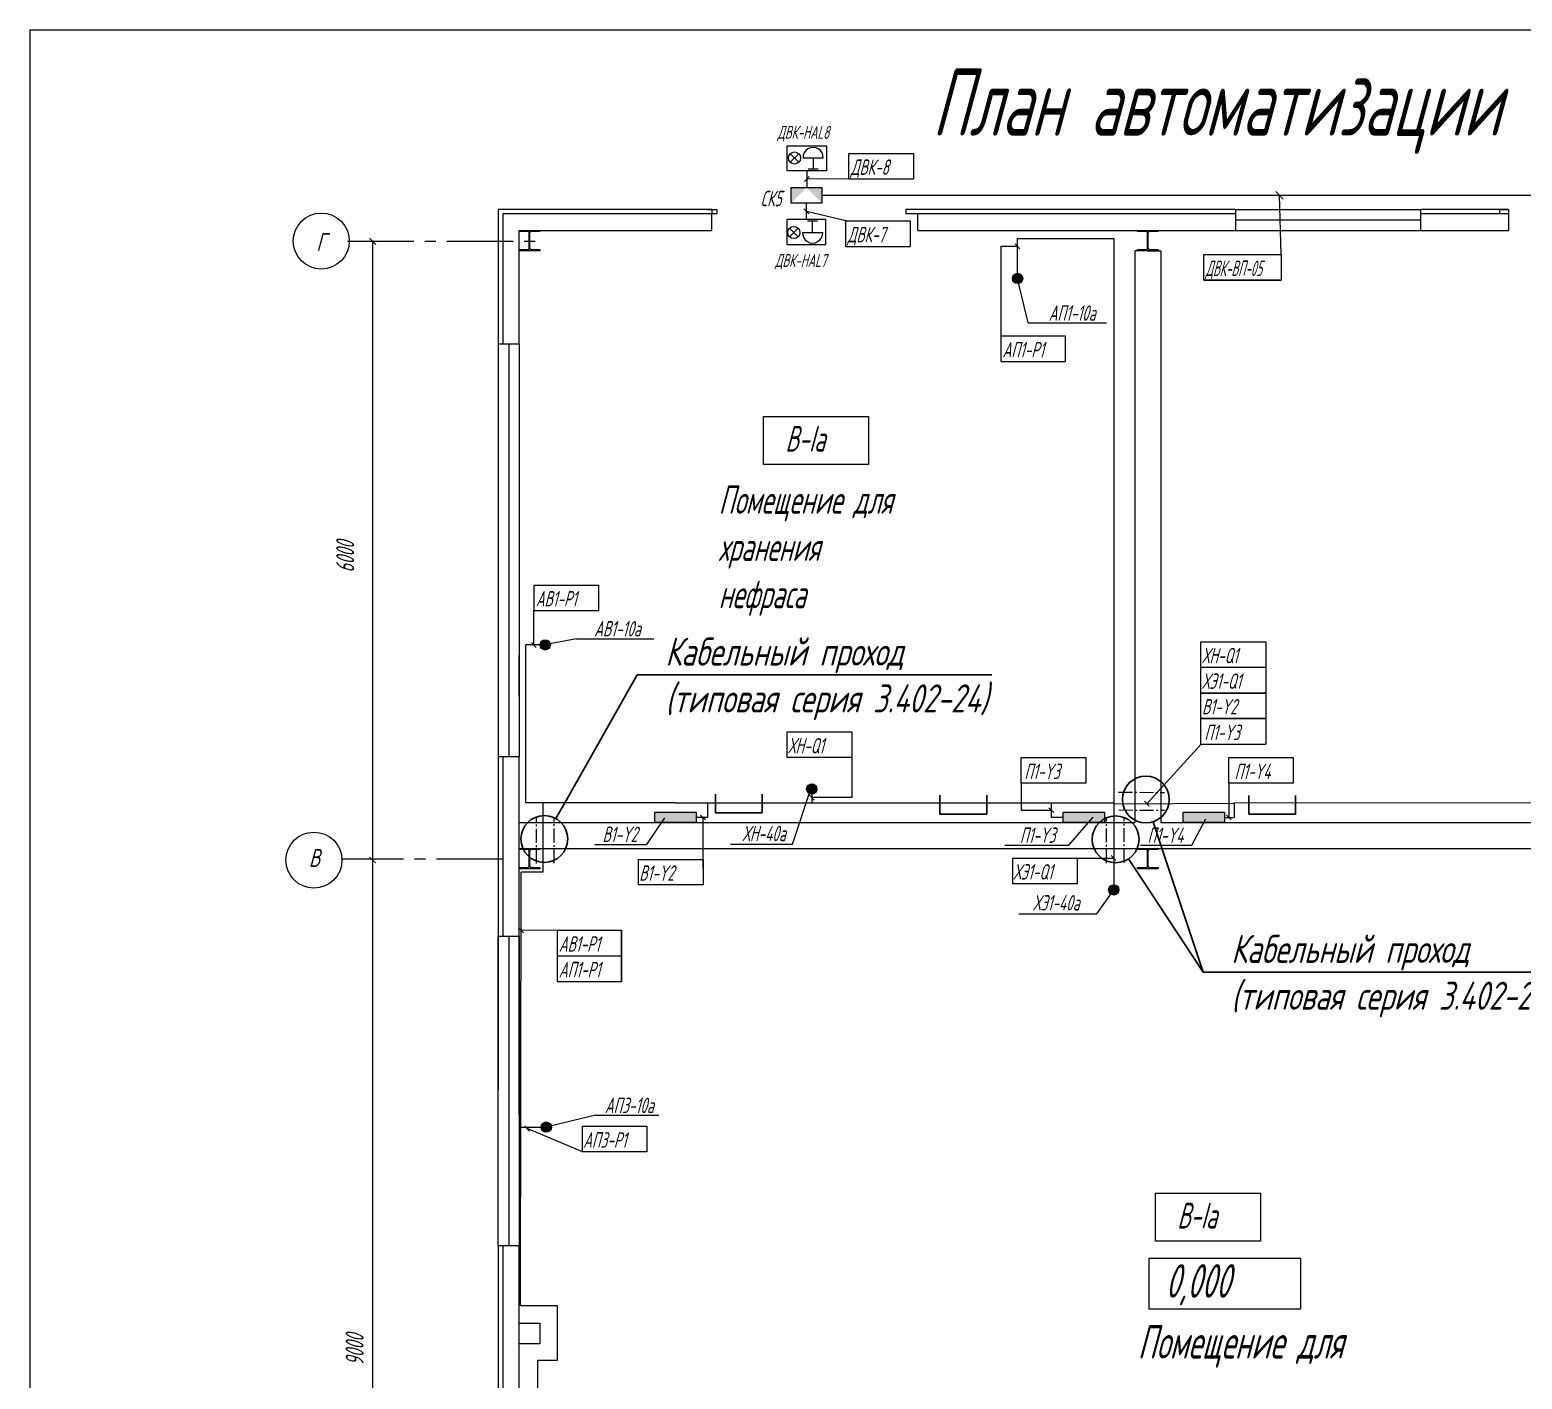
# Model space of a CAD drawing. Header units: millimetres. Extents: x -338 to 6826, y -8218 to 3153.
# Drawn here: x 714.6 to 1144, y -7268.4 to -6879.9 of the extents above; entities that cross this region are included whole.
import ezdxf
from ezdxf import colors
from ezdxf.entities.mleader import LeaderData, LeaderLine
from ezdxf.enums import TextEntityAlignment as Align
from ezdxf.math import Vec2, Vec3

# ---------------------------------------------------------------- set-up
doc = ezdxf.new("R2010")
doc.units = ezdxf.units.MM
for name, pattern in [('ACAD_ISO02W100', [15, 12, -3]), ('gost6', [12, 8, -1.5, 1, -1.5]), ('осевая2', [28.575, 19.05, -3.175, 3.175, -3.175])]:
    doc.linetypes.add(name, pattern=pattern)
for name, color, linetype in [('$OSIZ', 7, 'Continuous'), ('Размеры', 5, 'Continuous'), ('Текст.', 51, 'Continuous')]:
    doc.layers.add(name, color=color, linetype=linetype)
for name, color, linetype, lineweight in [('Выноска', 137, 'Continuous', 20), ('КаБель силовой (Вновь)', 1, 'Continuous', 60), ('Линия выноска', 137, 'Continuous', 25), ('Оси', 130, 'Continuous', 13), ('Первичник', 210, 'Continuous', 25), ('Пн.кабель', 4, 'Continuous', 50), ('Размерная', 4, 'Continuous', 25), ('Рамка толстая', 7, 'Continuous', 60), ('Рамка тонкая', 5, 'Continuous', 25), ('Текст_КИП', 2, 'Continuous', 25), ('Тонкая', 5, 'Continuous', 20), ('ТОНКИЕ', 150, 'Continuous', 13), ('Эл.кабель', 2, 'Continuous', 50)]:
    doc.layers.add(name, color=color, linetype=linetype, lineweight=lineweight)
doc.styles.add('Simplex', font='simplex.shx', dxfattribs={"width": 0.7, "oblique": 15})

# ---------------------------------------------------------------- blocks, each defined once
blk = doc.blocks.new('APF064500')
at = {"ltscale": 100}
for p, q in [((-100, 186.5), (-100, 198)), ((-100, 198), (100, 198)), ((-16.5, 186.5), (-100, 186.5)), ((-3.5, 24.5), (-3.5, 173.5)), ((3.5, 24.5), (3.5, 173.5)), ((100, 186.5), (16.5, 186.5)), ((100, 198), (100, 186.5)), ((-100, 0), (-100, 11.5)), ((-100, 11.5), (-16.5, 11.5)), ((100, 0), (-100, 0)), ((16.5, 11.5), (100, 11.5)), ((100, 11.5), (100, 0))]:
    blk.add_line(p, q, dxfattribs=at)
for centre, start, end in [((-16.5, 173.5), 0, 90), ((16.5, 173.5), 90, 180), ((-16.5, 24.5), 270, 0), ((16.5, 24.5), 180, 270)]:
    blk.add_arc(centre, 13, start, end, dxfattribs=at)
blk = doc.blocks.new('_ArchTick')
at = {"const_width": 0.15}
blk.add_lwpolyline([(-0.5, -0.5), (0.5, 0.5)], dxfattribs=at)
blk = doc.blocks.new('_DotBlank')
at = {"color": 0, "linetype": 'ByBlock', "lineweight": -2}
blk.add_line((-0.5, 0), (-1, 0), dxfattribs=at)
blk.add_circle((0, 0), 0.5, dxfattribs=at)
blk = doc.blocks.new('A$C710D2D3C')
at = {"layer": 'Рамка тонкая'}
for p, q in [((0, 0), (0, 2)), ((0, 2), (5, 2)), ((5, 2), (5, 0))]:
    blk.add_line(p, q, dxfattribs=at)

msp = doc.modelspace()

# ---------------------------------------------------------------- hatches: boundary and pattern name
at = {"lineweight": 13, "ltscale": 10}
h = msp.add_hatch(color=256, dxfattribs=at)
h.paths.add_polyline_path([(938.03, -6925.35), (942.48, -6925.35), (942.48, -6929.8)])
h.paths.add_polyline_path([(933.58, -6925.35), (938.03, -6925.35), (933.58, -6929.8)])
at = {"layer": 'Первичник', "lineweight": 13}
h = msp.add_hatch(color=256, dxfattribs=at)
edge = h.paths.add_edge_path()
edge.add_arc((998.76, -6951.51), 1.48, 0, 360)
h = msp.add_hatch(color=256, dxfattribs=at)
edge = h.paths.add_edge_path()
edge.add_arc((862.86, -7057), 1.48, 0, 360)
h = msp.add_hatch(color=256, dxfattribs=at)
edge = h.paths.add_edge_path()
edge.add_arc((939.56, -7098.48), 1.48, 0, 360)
h = msp.add_hatch(color=256, dxfattribs=at)
edge = h.paths.add_edge_path()
edge.add_arc((1026.45, -7127.52), 1.48, 0, 360)
h = msp.add_hatch(color=256, dxfattribs=at)
edge = h.paths.add_edge_path()
edge.add_arc((863.17, -7195.81), 1.48, 0, 360)
at = {"layer": 'Размеры', "linetype": 'ByBlock', "lineweight": 13, "ltscale": 0.7}
h = msp.add_hatch(color=1, dxfattribs=at)
h.dxf.hatch_style = 1
h.paths.add_polyline_path([(900.34, -7105.2), (894.42, -7105.2), (894.42, -7105.39), (900.34, -7105.39)])
h.paths.add_polyline_path([(906.25, -7105.2), (900.34, -7105.2), (900.34, -7105.39), (906.25, -7105.39)])
h.paths.add_polyline_path([(906.25, -7105.39), (900.34, -7105.39), (900.34, -7108.17), (906.25, -7108.17)])
h.paths.add_polyline_path([(900.34, -7105.39), (896.47, -7105.39), (896.47, -7108.17), (900.34, -7108.17)])
h.paths.add_polyline_path([(896.47, -7105.41), (894.42, -7105.41), (894.42, -7108.17), (896.47, -7108.17)])
h = msp.add_hatch(color=1, dxfattribs=at)
h.dxf.hatch_style = 1
h.paths.add_polyline_path([(1017.83, -7105.2), (1011.92, -7105.2), (1011.92, -7105.39), (1017.83, -7105.39)])
h.paths.add_polyline_path([(1023.75, -7105.2), (1017.83, -7105.2), (1017.83, -7105.39), (1023.75, -7105.39)])
h.paths.add_polyline_path([(1023.75, -7105.39), (1017.83, -7105.39), (1017.83, -7108.17), (1023.75, -7108.17)])
h.paths.add_polyline_path([(1017.83, -7105.39), (1013.97, -7105.39), (1013.97, -7108.17), (1017.83, -7108.17)])
h.paths.add_polyline_path([(1013.97, -7105.41), (1011.92, -7105.41), (1011.92, -7108.17), (1013.97, -7108.17)])
h = msp.add_hatch(color=1, dxfattribs=at)
h.dxf.hatch_style = 1
h.paths.add_polyline_path([(1052.36, -7105.2), (1046.44, -7105.2), (1046.44, -7105.39), (1052.36, -7105.39)])
h.paths.add_polyline_path([(1058.27, -7105.2), (1052.36, -7105.2), (1052.36, -7105.39), (1058.27, -7105.39)])
h.paths.add_polyline_path([(1058.27, -7105.39), (1052.36, -7105.39), (1052.36, -7108.17), (1058.27, -7108.17)])
h.paths.add_polyline_path([(1052.36, -7105.39), (1048.49, -7105.39), (1048.49, -7108.17), (1052.36, -7108.17)])
h.paths.add_polyline_path([(1048.49, -7105.41), (1046.44, -7105.41), (1046.44, -7108.17), (1048.49, -7108.17)])

# ---------------------------------------------------------------- linework, layer by layer
at = {"layer": '$OSIZ', "lineweight": 13}
for centre in [(798.42, -6940.74), (796.3, -7118.96)]:
    msp.add_circle(centre, 8.06, dxfattribs=at)
at = {"lineweight": 13, "ltscale": 0.2}
for p, q in [((935.8, -6915.59), (933.33, -6918.06)), ((933.33, -6915.59), (935.8, -6918.06)), ((937.03, -6916.83), (942.85, -6916.83)), ((939.94, -6916.83), (939.94, -6920.09)), ((941.36, -6920.09), (938.51, -6920.09)), ((935.65, -6939.52), (933.18, -6937.05)), ((933.18, -6939.52), (935.65, -6937.05)), ((936.88, -6938.28), (942.7, -6938.28)), ((941.21, -6935.02), (938.36, -6935.02)), ((939.79, -6938.28), (939.79, -6935.02))]:
    msp.add_line(p, q, dxfattribs=at)
at = {"color": 3, "lineweight": 13}
for p, q in [((938.82, -6922.2), (937.46, -6923.63)), ((950.25, -6922.87), (938.14, -6922.92)), ((1073.12, -6926.51), (1075.15, -6928.64)), ((1074.64, -6944.6), (1074.14, -6927.57)), ((938.67, -6932.91), (937.31, -6931.48)), ((949.35, -6934.93), (937.99, -6932.19)), ((993.92, -6942.25), (998.76, -6942.25)), ((993.92, -6942.25), (993.92, -6968.06)), ((998.07, -6941.53), (999.44, -6942.96)), ((859.61, -7057), (859.61, -7047.13)), ((858.92, -7056.28), (860.29, -7057.72)), ((1035.99, -7102.74), (1051.61, -7085.57)), ((999.82, -7096.83), (999.82, -7104.58)), ((1059.54, -7096.83), (1059.54, -7106.78)), ((938.88, -7100.22), (940.24, -7101.65)), ((951.07, -7100.93), (939.56, -7100.93)), ((1035.3, -7102), (1036.67, -7103.43)), ((907.57, -7105.97), (908.94, -7107.4)), ((999.82, -7104.58), (1008.49, -7104.58)), ((1007.81, -7103.86), (1009.17, -7105.29)), ((1058.86, -7105.97), (1060.22, -7107.4)), ((1015.94, -7118.37), (1026.42, -7118.37)), ((1025.7, -7117.63), (1027.07, -7119.06)), ((855.2, -7138.43), (856.57, -7139.86)), ((856.95, -7195.54), (858.32, -7196.97)), ((873.57, -7202.94), (857.63, -7196.26))]:
    msp.add_line(p, q, dxfattribs=at)
at = {"lineweight": 13}
for p, q in [((1001.86, -6964.31), (998.76, -6951.51)), ((1001.86, -6964.31), (1024.33, -6964.31)), ((871.88, -7055.22), (862.61, -7056.97)), ((871.88, -7055.22), (894.14, -7055.22)), ((934.01, -7114.37), (939.3, -7098.45)), ((1013.54, -7114.68), (1020.48, -7106.61)), ((897.21, -7106.79), (891.97, -7114.43)), ((1048.92, -7114.67), (1052.99, -7107.08)), ((877.17, -7114.43), (891.97, -7114.43)), ((916.21, -7114.37), (934.01, -7114.37)), ((995.06, -7114.68), (1013.54, -7114.68)), ((1034.13, -7114.67), (1048.93, -7114.67)), ((1021.54, -7134.41), (1026.45, -7127.52)), ((999.18, -7134.41), (1021.54, -7134.41)), ((877.36, -7192.42), (863.17, -7195.81)), ((877.36, -7192.42), (895.53, -7192.42))]:
    msp.add_line(p, q, dxfattribs=at)
at = {"lineweight": 13, "ltscale": 0.2}
for points in [[(943.77, -6920.57), (932.51, -6920.57), (932.51, -6913.37), (943.77, -6913.37)], [(943.62, -6934.53), (932.36, -6934.53), (932.36, -6941.74), (943.62, -6941.74)]]:
    msp.add_lwpolyline(points, close=True, dxfattribs=at)
at = {"lineweight": 13, "ltscale": 10}
msp.add_lwpolyline([(942.48, -6929.8), (933.58, -6929.8), (933.58, -6925.35), (942.48, -6925.35)], close=True, dxfattribs=at)
at = {"lineweight": 13}
for points in [[(925.67, -6991.22), (955.9, -6991.22), (955.9, -7005.04), (925.67, -7005.04)], [(1038.42, -7214.87), (1068.65, -7214.87), (1068.65, -7228.69), (1038.42, -7228.69)]]:
    msp.add_lwpolyline(points, close=True, dxfattribs=at)
at = {"lineweight": 13, "ltscale": 0.2}
for centre in [(934.56, -6916.83), (934.41, -6938.28)]:
    msp.add_circle(centre, 1.75, dxfattribs=at)
for centre, start, end in [((939.94, -6916.7), 357.3936, 182.6064), ((939.79, -6938.41), 177.3936, 2.6064)]:
    msp.add_arc(centre, 2.91, start, end, dxfattribs=at)
at = {"layer": 'Выноска', "color": 3, "lineweight": 13}
for p, q in [((950.23, -6915.5), (968.79, -6915.5)), ((950.23, -6922.87), (950.23, -6915.5)), ((968.79, -6915.5), (968.79, -6922.87)), ((950.23, -6922.87), (968.79, -6922.87)), ((949.35, -6934.93), (967.91, -6934.93)), ((949.35, -6942.3), (949.35, -6934.93)), ((967.91, -6934.93), (967.91, -6942.3)), ((949.35, -6942.3), (967.91, -6942.3)), ((1052.36, -6944.6), (1074.64, -6944.6)), ((1052.36, -6952.01), (1052.36, -6944.6)), ((1074.64, -6944.6), (1074.64, -6952.01)), ((1074.64, -6952.01), (1052.36, -6952.01)), ((1052.36, -6952.01), (1074.64, -6952.01)), ((993.92, -6968.06), (1012.49, -6968.06)), ((993.92, -6968.06), (993.92, -6975.43)), ((1012.49, -6968.06), (1012.49, -6975.43)), ((993.92, -6975.43), (1012.49, -6975.43)), ((859.61, -7039.76), (878.17, -7039.76)), ((859.61, -7039.76), (859.61, -7047.13)), ((878.17, -7039.76), (878.17, -7047.13)), ((859.61, -7047.13), (878.17, -7047.13)), ((1051.52, -7085.6), (1051.52, -7056.12)), ((1051.63, -7056.12), (1070.19, -7056.12)), ((1070.19, -7056.12), (1070.19, -7063.49)), ((1070.19, -7063.49), (1051.63, -7063.49)), ((1070.19, -7063.49), (1051.63, -7063.49)), ((1070.19, -7063.49), (1070.19, -7070.86)), ((1051.63, -7070.86), (1070.19, -7070.86)), ((1070.19, -7070.86), (1051.63, -7070.86)), ((1070.19, -7070.86), (1070.19, -7078.23)), ((1070.19, -7078.23), (1051.63, -7078.23)), ((1051.63, -7078.23), (1070.19, -7078.23)), ((1070.19, -7078.23), (1070.19, -7085.6)), ((932.5, -7082.06), (951.07, -7082.06)), ((932.5, -7089.43), (932.5, -7082.06)), ((951.07, -7082.03), (951.07, -7100.93)), ((951.07, -7082.06), (951.07, -7089.43)), ((951.07, -7082.06), (951.07, -7089.43)), ((951.07, -7089.43), (932.5, -7089.43)), ((999.82, -7089.46), (1018.38, -7089.46)), ((999.82, -7096.83), (999.82, -7089.46)), ((1018.38, -7089.46), (1018.38, -7096.83)), ((1051.63, -7085.6), (1070.19, -7085.6)), ((1059.54, -7089.46), (1078.11, -7089.46)), ((1059.54, -7096.83), (1059.54, -7089.46)), ((1078.11, -7089.46), (1078.11, -7096.83)), ((1018.38, -7096.83), (999.82, -7096.83)), ((1078.11, -7096.83), (1059.54, -7096.83)), ((908.26, -7121.26), (908.26, -7106.68)), ((889.69, -7118.74), (908.26, -7118.74)), ((889.69, -7126.11), (889.69, -7118.74)), ((908.26, -7118.74), (908.26, -7126.11)), ((997.37, -7118.37), (1015.94, -7118.37)), ((997.37, -7125.74), (997.37, -7118.37)), ((1015.94, -7118.37), (1015.94, -7125.74)), ((908.26, -7126.11), (889.69, -7126.11)), ((1015.94, -7125.74), (997.37, -7125.74)), ((866.26, -7139.14), (855.92, -7139.22)), ((866.26, -7139.14), (884.83, -7139.14)), ((866.26, -7139.14), (866.26, -7146.51)), ((884.83, -7139.14), (884.83, -7146.51)), ((884.83, -7146.51), (884.83, -7139.14)), ((866.26, -7146.51), (884.83, -7146.51)), ((866.26, -7146.51), (884.83, -7146.51)), ((866.26, -7146.51), (866.26, -7153.88)), ((884.83, -7146.51), (884.83, -7153.88)), ((884.83, -7153.88), (884.83, -7146.51)), ((866.26, -7153.88), (884.83, -7153.88)), ((866.26, -7153.88), (884.83, -7153.88)), ((873.57, -7195.57), (892.13, -7195.57)), ((873.57, -7202.94), (873.57, -7195.57)), ((892.13, -7195.57), (892.13, -7202.94)), ((892.13, -7202.94), (873.57, -7202.94))]:
    msp.add_line(p, q, dxfattribs=at)
at = {"layer": 'Оси', "linetype": 'осевая2', "lineweight": 13}
for p, q in [((805.98, -6940.74), (861.36, -6940.82)), ((850.62, -7118.73), (804.51, -7118.73))]:
    msp.add_line(p, q, dxfattribs=at)
at = {"layer": 'Первичник', "lineweight": 13}
for centre in [(998.76, -6951.51), (862.86, -7057), (939.56, -7098.48), (1026.45, -7127.52), (863.17, -7195.81)]:
    msp.add_circle(centre, 1.48, dxfattribs=at)
at = {"layer": 'Пн.кабель', "color": 1, "linetype": 'gost6', "lineweight": 13, "ltscale": 0.5}
for p, q in [((1027.84, -7099.4), (1041.03, -7099.47)), ((1024.35, -7119.81), (1024.35, -7106.62)), ((1027.89, -7104.51), (1041.08, -7104.58)), ((1029.46, -7119.73), (1029.46, -7106.54)), ((860.3, -7119.95), (860.3, -7106.76)), ((865.41, -7119.87), (865.41, -7106.68))]:
    msp.add_line(p, q, dxfattribs=at)
at = {"layer": 'Размерная', "lineweight": 13}
msp.add_line((813.21, -7563.31), (813.21, -6940.61), dxfattribs=at)
at = {"layer": 'Размеры', "color": 0, "linetype": 'ByBlock', "lineweight": 13, "ltscale": 0.7}
msp.add_line((1061.47, -6931.62), (1061.47, -6937.66), dxfattribs=at)
at = {"layer": 'Размеры', "color": 1, "linetype": 'ByBlock', "lineweight": 13, "ltscale": 0.7}
for points in [[(894.42, -7105.2), (906.25, -7105.2), (906.25, -7108.17), (894.42, -7108.17)], [(1011.92, -7105.2), (1023.75, -7105.2), (1023.75, -7108.17), (1011.92, -7108.17)], [(1046.44, -7105.2), (1058.27, -7105.2), (1058.27, -7108.17), (1046.44, -7108.17)]]:
    msp.add_lwpolyline(points, close=True, dxfattribs=at)
at = {"layer": 'Рамка толстая', "color": 18, "lineweight": 13, "true_color": 0x000000}
for q in [(1683.18, -6879.93), (714.56, -8213.06)]:
    msp.add_line((714.56, -6879.93), q, dxfattribs=at)
at = {"layer": 'Тонкая', "lineweight": 13, "ltscale": 100}
for p, q in [((910.76, -6931.62), (849.32, -6931.62)), ((849.32, -6931.62), (849.32, -6932.92)), ((849.32, -6932.92), (849.32, -6970.47)), ((912.23, -6932.92), (850.62, -6932.92)), ((850.62, -6932.92), (850.62, -6940.18)), ((909.61, -6931.62), (912.23, -6931.62)), ((912.23, -6931.62), (912.23, -6932.92)), ((970.07, -6931.62), (966.62, -6931.62)), ((966.62, -6931.62), (966.62, -6932.92)), ((1061.47, -6932.92), (966.62, -6932.92)), ((1061.47, -6931.62), (970.07, -6931.62)), ((1140.05, -6931.62), (1114.84, -6931.62)), ((1114.84, -6937.66), (1114.84, -6931.62)), ((1140.05, -6932.92), (1114.84, -6932.92)), ((1137.43, -6931.62), (1140.05, -6931.62)), ((1137.43, -6931.62), (1137.43, -6932.92)), ((1140.05, -6931.62), (1140.05, -6937.66)), ((850.62, -6937.66), (850.62, -6970.47)), ((855.37, -6937.66), (910.76, -6937.66)), ((855.37, -6970.47), (855.37, -6937.66)), ((970.07, -6937.66), (1061.47, -6937.66)), ((1114.84, -6937.66), (1140.05, -6937.66)), ((1036.25, -6943.54), (1032.54, -6943.54)), ((1032.54, -6943.54), (1032.54, -7108.17)), ((1036.26, -6943.54), (1039.97, -6943.54)), ((1039.97, -6943.54), (1039.97, -7108.17)), ((855.37, -6970.47), (849.32, -6970.47)), ((849.32, -7089.08), (849.32, -7185.13)), ((849.32, -7089.08), (855.37, -7089.08)), ((850.62, -7089.08), (850.62, -7140.97)), ((855.37, -7185.13), (855.37, -7089.08)), ((855.37, -7108.17), (1032.54, -7108.17)), ((1039.97, -7108.17), (1299.43, -7108.17)), ((855.37, -7115.58), (1572.96, -7115.58)), ((855.37, -7140.97), (849.32, -7140.97)), ((849.32, -7229.9), (849.32, -7277.46)), ((849.32, -7229.9), (855.37, -7229.9)), ((850.62, -7229.9), (850.62, -7277.46)), ((855.37, -7277.46), (855.37, -7229.9))]:
    msp.add_line(p, q, dxfattribs=at)
at = {"layer": 'Тонкая', "lineweight": 13, "ltscale": 10}
for p, q in [((910.76, -6937.66), (910.76, -6932.92)), ((970.07, -6937.66), (970.07, -6932.92)), ((855.37, -7252.26), (861.3, -7252.26)), ((855.37, -7258.19), (855.37, -7252.26)), ((861.3, -7252.26), (861.3, -7258.19)), ((861.3, -7258.19), (855.37, -7258.19))]:
    msp.add_line(p, q, dxfattribs=at)
at = {"layer": 'ТОНКИЕ', "lineweight": 13, "ltscale": 100}
for p, q in [((910.76, -6931.62), (910.76, -6932.92)), ((1061.47, -6934.64), (1114.84, -6934.64)), ((852.34, -6970.47), (852.34, -7089.08)), ((852.34, -7140.97), (852.34, -7229.9))]:
    msp.add_line(p, q, dxfattribs=at)
at = {"layer": 'ТОНКИЕ', "lineweight": 13, "ltscale": 10}
for p, q in [((1061.47, -6931.62), (1114.84, -6931.62)), ((1061.47, -6937.66), (1114.84, -6937.66)), ((849.32, -6970.47), (849.32, -7089.08)), ((855.37, -6970.47), (855.37, -7089.08)), ((849.32, -7229.9), (849.32, -7140.97)), ((855.37, -7140.97), (855.37, -7229.9))]:
    msp.add_line(p, q, dxfattribs=at)
at = {"layer": 'ТОНКИЕ', "linetype": 'ACAD_ISO02W100', "lineweight": 13, "ltscale": 20}
for p, q in [((855.37, -7059.98), (855.37, -7071.84)), ((855.37, -7071.84), (855.37, -7059.98)), ((855.33, -7192.37), (855.33, -7173.69)), ((855.33, -7180.51), (855.33, -7192.37))]:
    msp.add_line(p, q, dxfattribs=at)
at = {"layer": 'ТОНКИЕ', "lineweight": 13, "ltscale": 10}
msp.add_lwpolyline([(1036.57, -7248.1), (1080.3, -7248.1), (1080.3, -7233.6), (1036.57, -7233.6)], close=True, dxfattribs=at)
at = {"layer": 'Эл.кабель', "lineweight": 13}
for p, q in [((938.14, -6920.57), (938.14, -6925.09)), ((937.99, -6934.53), (937.99, -6930.02)), ((942.48, -6927.57), (1110.42, -6927.57)), ((1110.42, -6927.57), (1583.37, -6927.57)), ((998.76, -6951.51), (998.76, -6939.96)), ((998.76, -6939.96), (1026.47, -6939.96)), ((1026.47, -6939.96), (1026.47, -7102.47)), ((857.28, -7102.47), (857.28, -7057)), ((862.86, -7057), (857.28, -7057)), ((939.56, -7098.48), (939.56, -7102.47)), ((900.34, -7102.47), (857.28, -7102.47)), ((862.15, -7102.47), (862.15, -7122.39)), ((900.34, -7102.47), (1026.47, -7102.47)), ((909.57, -7102.47), (909.57, -7106.68)), ((1008.49, -7106.68), (1008.49, -7102.47)), ((1026.33, -7102.74), (1061.21, -7102.54)), ((1026.47, -7102.47), (1026.47, -7127.39)), ((1332.67, -7102.47), (1061, -7102.53)), ((1061.15, -7106.78), (1061.15, -7102.57)), ((909.57, -7106.68), (906.25, -7106.68)), ((1011.92, -7106.68), (1008.49, -7106.68)), ((1058.27, -7106.68), (1060.81, -7106.68)), ((855.71, -7247.26), (855.96, -7122.39)), ((862.15, -7122.39), (855.96, -7122.39)), ((855.81, -7195.81), (863.17, -7195.81)), ((866.43, -7247.26), (855.71, -7247.26)), ((866.43, -7262.88), (866.43, -7247.26)), ((860.74, -7378.01), (860.74, -7262.88)), ((860.74, -7262.88), (866.43, -7262.88))]:
    msp.add_line(p, q, dxfattribs=at)

# ---------------------------------------------------------------- block references
at = {"lineweight": 13, "xscale": 1.85328, "yscale": 1.85328, "zscale": 1.85328, "rotation": 270}
for p in [(813.23, -6940.85), (813.17, -7118.9)]:
    msp.add_blockref('_ArchTick', p, dxfattribs=at)
at = {"layer": 'КаБель силовой (Вновь)', "lineweight": 13, "xscale": 2.69568, "yscale": 2.69568, "zscale": 2.69568, "rotation": 180}
for p in [(925.3, -7099.97), (989.92, -7100.29), (1078.77, -7100.33)]:
    msp.add_blockref('A$C710D2D3C', p, dxfattribs=at)
at = {"layer": 'Тонкая', "lineweight": 13, "ltscale": 100, "xscale": 0.02965248, "yscale": 0.02965248, "zscale": 0.02965248}
for p in [(858.33, -6943.54), (1036.25, -6943.54), (858.33, -7121.45), (1036.25, -7121.45)]:
    msp.add_blockref('APF064500', p, dxfattribs=at)

# ---------------------------------------------------------------- texts
at = {"lineweight": 13, "style": 'Simplex', "oblique": 15, "width": 0.7, "flags": 4}
for tag, p in [('Г', (798.37, -6943.64)), ('В', (796.42, -7120.94))]:
    msp.add_attdef(tag, text='А', height=5.19, dxfattribs=at).set_placement(p, align=Align.CENTER)
at = {"layer": 'Текст.', "lineweight": 13, "style": 'Simplex', "oblique": 15}
for s, height, width, p in [('ДВК-HAL8', 3.707, 0.6, (929.69, -6911.29)), ('ДВК-8', 4.448, 0.6, (950.75, -6921.68)), ('ДВК-7', 4.448, 0.6, (949.86, -6941.1)), ('ДВК-HAL7', 3.707, 0.6, (929, -6948.19)), ('ДВК-ВП-05', 4.448, 0.5, (1052.88, -6950.81)), ('АП1-Р1', 4.448, 0.6, (994.44, -6974.24)), ('В-Iа', 7.413, 0.58, (931.94, -7001.36)), ('АВ1-Р1', 4.448, 0.6, (860.12, -7045.94)), ('ХН-Q1', 4.448, 0.6, (1051.82, -7062.29)), ('ХЭ1-Q1', 4.448, 0.6, (1051.82, -7069.66)), ('В1-Y2', 4.448, 0.6, (1051.82, -7077.03)), ('П1-Y3', 4.448, 0.6, (1052.51, -7084.4)), ('ХН-Q1', 4.448, 0.6, (932.7, -7088.24)), ('П1-Y3', 4.448, 0.6, (1000.7, -7095.64)), ('П1-Y4', 4.448, 0.6, (1061.18, -7095.63)), ('В1-Y2', 4.448, 0.6, (889.89, -7124.91)), ('ХЭ1-Q1', 4.448, 0.6, (997.57, -7124.55)), ('АВ1-Р1', 4.448, 0.6, (866.78, -7145.32)), ('АП1-Р1', 4.448, 0.6, (866.78, -7152.69)), ('АП3-Р1', 4.448, 0.6, (873.76, -7201.74)), ('В-Iа', 7.413, 0.58, (1044.69, -7225.01))]:
    msp.add_text(s, height=height, dxfattribs=dict(at, width=width)).set_placement(p)
at = {"layer": 'Текст.', "lineweight": 13, "style": 'Simplex', "oblique": 15, "width": 0.6}
for s, p in [('СК5', (927.85, -6928.49)), ('АП1-10а', (1014.44, -6961.45)), ('АВ1-10а', (883.62, -7052.36)), ('В1-Y2', (884.34, -7111.53)), ('ХН-40а', (925.81, -7111.29)), ('П1-Y3', (1004.52, -7111.77)), ('П1-Y4', (1041.3, -7111.77)), ('ХЭ1-40а', (1009.9, -7131.23)), ('АП3-10а', (887.03, -7189.56))]:
    msp.add_text(s, height=4.448, dxfattribs=at).set_placement(p, align=Align.MIDDLE)
at = {"layer": 'Текст_КИП', "lineweight": 13, "style": 'Simplex', "oblique": 15, "width": 0.6}
for s, p in [('6000', (807.9, -7036.16)), ('9000', (810.61, -7264.48))]:
    msp.add_text(s, height=5.189, rotation=90, dxfattribs=at).set_placement(p)
at = {"layer": 'ТОНКИЕ', "lineweight": 13, "style": 'Simplex', "oblique": 15, "width": 0.6}
for s, height, p in [('План автоматизации комплексной зд 2227/1на отм. 0,000. М 1:50', 19.2741, (974.18, -6910.4)), ('Помещение для', 8.1544, (912.74, -7019.25)), ('хранения', 8.154, (912.74, -7032.84)), ('нефраса', 8.154, (912.74, -7046.43)), ('0,000', 9.637, (1041.33, -7244.91)), ('Помещение для', 9.6371, (1033.34, -7262.46))]:
    msp.add_text(s, height=height, dxfattribs=at).set_placement(p)

# ---------------------------------------------------------------- leaders
at = {"layer": 'Линия выноска', "lineweight": 13}
ml = msp.add_multileader_mtext('Standard', dxfattribs=at)
ml.set_content('Кабельный проход\\P(типовая серия 3.402-24)', color=2, style='Simplex')
ml.set_leader_properties()
ml.set_arrow_properties(name='DOTBLANK')
ml.build(insert=Vec2(0, 0))
ml.multileader.update_dxf_attribs({"text_left_attachment_type": 6, "text_right_attachment_type": 6, "dogleg_length": 1, "arrow_head_size": 13.48})
ctx = ml.context
ctx.base_point, ctx.char_height, ctx.arrow_head_size, ctx.landing_gap_size, ctx.plane_origin = Vec3(892.03, -7065.66), 8.087, 13.48, 5.39, Vec3(848.31, -6932.43)
ctx.left_attachment, ctx.right_attachment = 6, 6
notes = []
notes.append((ctx, [(1, (1, 1, 0), (889.34, -7065.66), (1, 0), 2.7, [(0, [(862.59, -7112.87)], 0, [])])]))
ctx.mtext.insert, ctx.mtext.flow_direction = Vec3(897.43, -7054.88), 5
ml = msp.add_multileader_mtext('Standard', dxfattribs=at)
ml.set_content('Кабельный проход\\P(типовая серия 3.402-24)', color=2, style='Simplex')
ml.set_leader_properties()
ml.set_arrow_properties(name='DOTBLANK')
ml.build(insert=Vec2(0, 0))
ml.multileader.update_dxf_attribs({"text_left_attachment_type": 6, "text_right_attachment_type": 6, "dogleg_length": 1, "arrow_head_size": 13.48})
ctx = ml.context
ctx.base_point, ctx.char_height, ctx.arrow_head_size, ctx.landing_gap_size, ctx.plane_origin = Vec3(1054.84, -7151.26), 8.087, 13.48, 5.39, Vec3(1003.8, -7021.69)
ctx.left_attachment, ctx.right_attachment = 6, 6
notes.append((ctx, [(1, (1, 1, 0), (1052.14, -7151.26), (1, 0), 2.7, [(0, [(1035.67, -7101.52)], 0, [])])]))
ctx.mtext.insert, ctx.mtext.flow_direction = Vec3(1060.23, -7140.47), 5
ml = msp.add_multileader_mtext('Standard', dxfattribs=at)
ml.set_content('Кабельный проход\\P(типовая серия 3.402-24)', color=2, style='Simplex')
ml.set_leader_properties()
ml.set_arrow_properties(name='DOTBLANK')
ml.build(insert=Vec2(0, 0))
ml.multileader.update_dxf_attribs({"text_left_attachment_type": 6, "text_right_attachment_type": 6, "dogleg_length": 1, "arrow_head_size": 13.48})
ctx = ml.context
ctx.base_point, ctx.char_height, ctx.arrow_head_size, ctx.landing_gap_size, ctx.plane_origin = Vec3(1054.84, -7151.26), 8.087, 13.48, 5.39, Vec3(1003.8, -7021.69)
ctx.left_attachment, ctx.right_attachment = 6, 6
notes.append((ctx, [(1, (1, 1, 0), (1052.14, -7151.26), (1, 0), 2.7, [(0, [(1026.98, -7112.99)], 0, [])])]))
ctx.mtext.insert, ctx.mtext.flow_direction = Vec3(1060.23, -7140.47), 5
for ctx, leaders in notes:
    for number, flags, end, landing, length, lines in leaders:
        leader = LeaderData()
        leader.index, (leader.has_last_leader_line, leader.has_dogleg_vector, leader.attachment_direction) = number, flags
        leader.last_leader_point, leader.dogleg_vector, leader.dogleg_length = Vec3(end), Vec3(landing), length
        for number, points, colour, breaks in lines:
            line = LeaderLine()
            line.index, line.vertices, line.color, line.breaks = number, Vec3.list(points), colors.encode_raw_color(colour), breaks
            leader.lines.append(line)
        ctx.leaders.append(leader)

doc.saveas('drawing.dxf')
